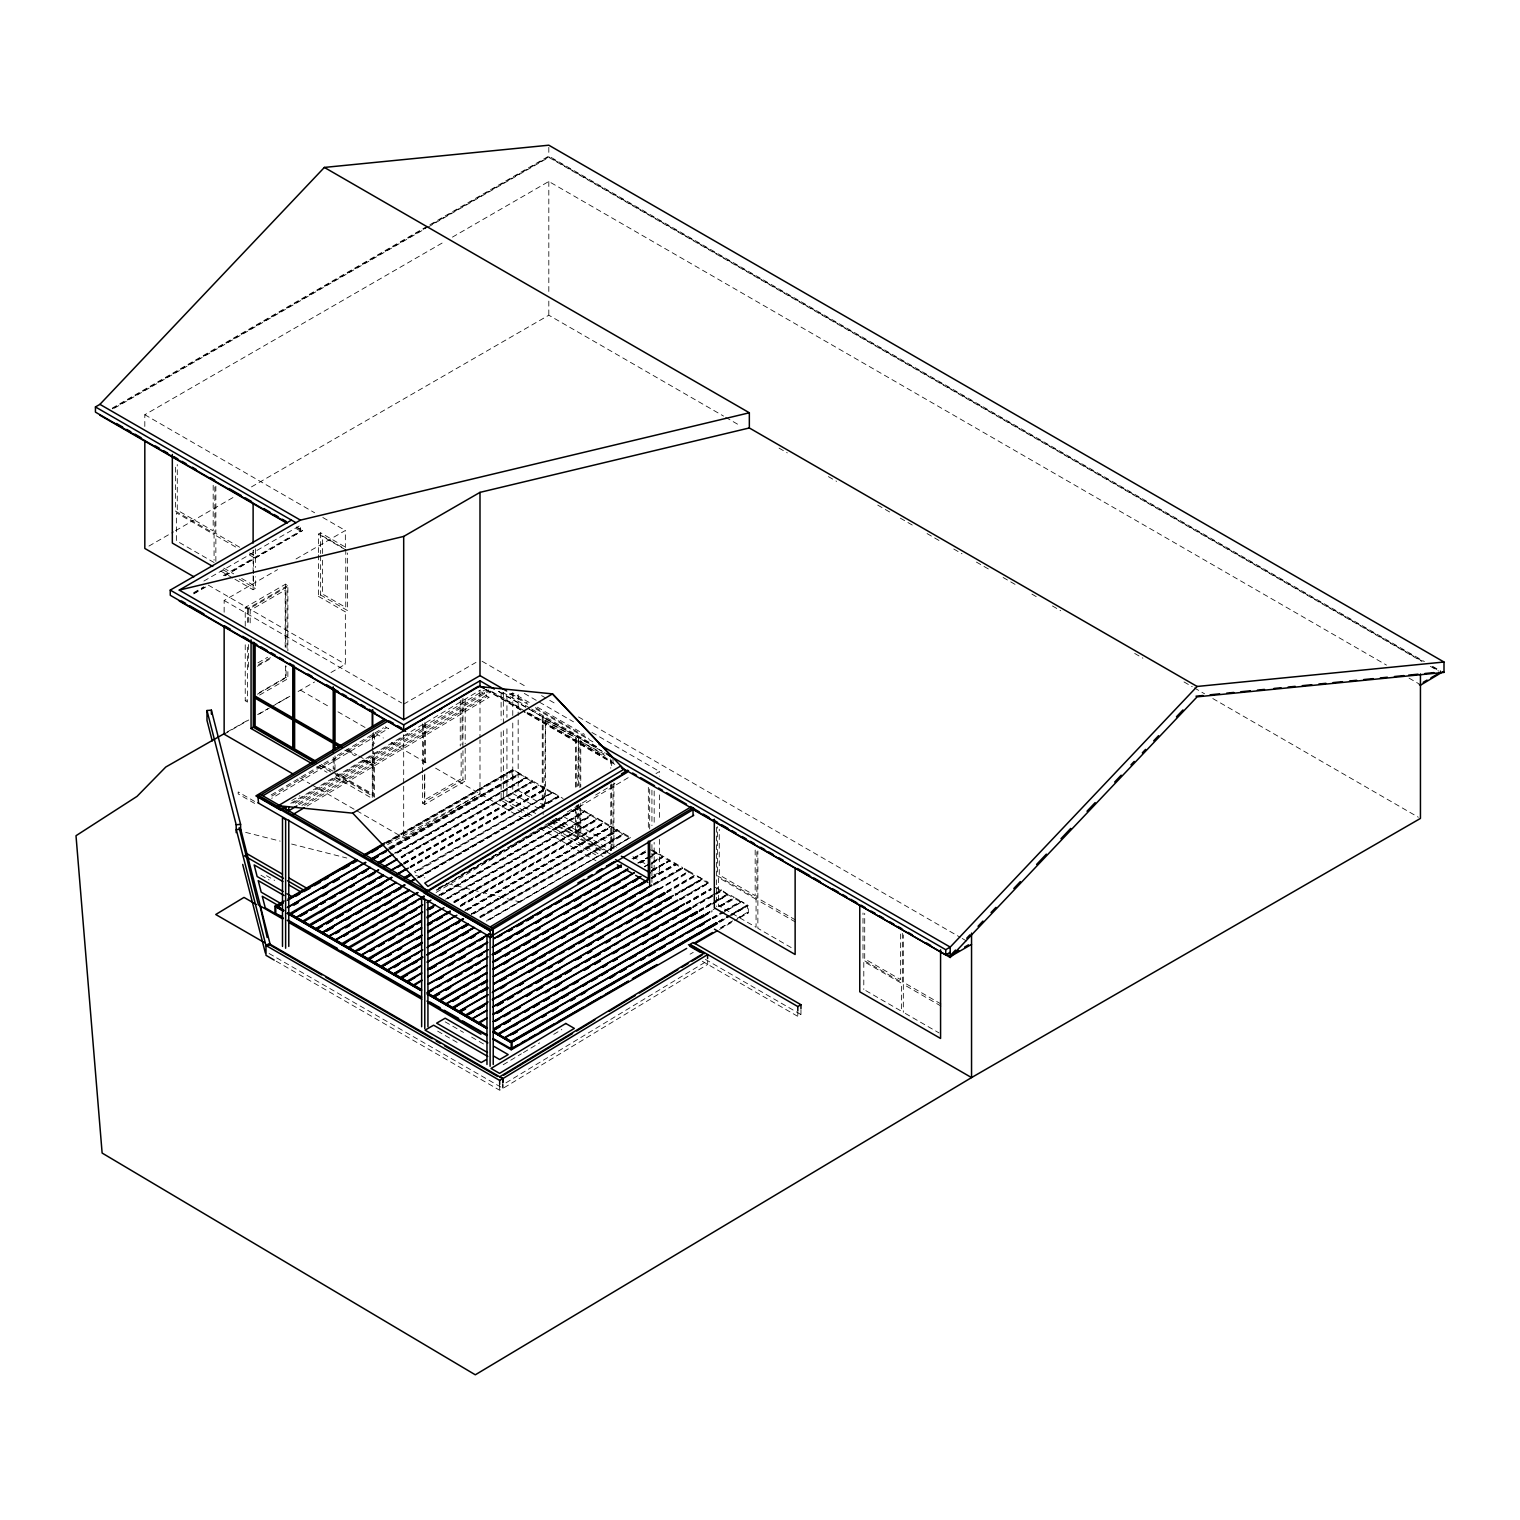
<?xml version="1.0" encoding="UTF-8"?>
<svg xmlns="http://www.w3.org/2000/svg" width="1520" height="1520" viewBox="0 0 1520 1520"><rect width="100%" height="100%" fill="white"/><g stroke="black" fill="none" stroke-linecap="round" stroke-linejoin="round"><path stroke-width="0.75" stroke-dasharray="5 3.75" d="M505.951 1082.848L704.577 962.559M269.116 953.515L503.025 1088.339L707.731 964.364L707.598 958.531M503.215 1064.741L521.398 1053.797M523.431 1052.581L539.6 1042.872M553.736 1034.36L561.83 1029.496M298.889 804.707L489.174 691.011L488.604 697.585L486.134 695.381L486.039 689.206L293.721 804.099M271.168 794.941L329.365 760.171M337.383 755.383L383.534 727.795M271.852 796.119L386.232 727.776L388.683 728.422L271.643 798.361M291.745 800.565L299.896 795.701M290.814 803.32L480.415 690.042M292.885 803.111L409.507 733.533M298.205 803.548L488.49 689.852M301.929 805.448L486.134 695.381M304.627 805.41L486.818 696.559M307.078 806.037L489.269 697.186M439.736 888.174L559.17 816.81M567.264 811.965L587.499 799.881M595.612 795.036L615.847 782.933M436.126 892.43L628.425 777.537L625.974 776.891M112.233 408.139L427.88 225.891M429.932 224.713L548.815 156.085L1424.373 661.58M112.423 408.804L429.989 225.454M432.041 224.276L548.815 156.845L1422.131 661.067M114.456 408.139L425.885 228.342M427.937 227.164L548.815 157.377L1422.131 661.58M144.818 426.455L144.818 414.732L444.22 241.851M452.428 237.12L548.815 181.469L1386.468 665.076M148.922 546.079L173.527 531.886M175.579 530.689L232.997 497.534M251.465 486.894L548.815 315.21L723.558 416.081M203.889 581.058L300.447 525.312L300.447 531.012L222.376 576.08M193.629 592.686L203.889 586.758M193.819 593.351L204.079 587.423M224.637 575.567L302.689 530.499L224.637 576.08M193.819 593.864L206.15 586.758M318.402 552.558L318.402 534.128L320.644 532.817L345.648 547.257M224.143 612.199L224.143 600.476L277.552 569.639M296.039 558.961L345.344 530.499L345.344 547.542M234.954 579.234L253.118 589.741L255.36 588.449L255.36 576.783M245.233 626.126L245.233 607.468L285.627 584.136L287.869 585.428L287.869 650.75M245.233 607.468L247.475 608.76L287.869 585.428M318.402 554.857L318.402 596.315L320.644 595.023L347.586 610.584L347.586 552.976M318.402 596.315L345.344 611.876L347.586 610.584M257.944 662.834L267.672 657.229M258.533 664.582L270.731 657.533M257.45 666.235L271.776 657.97M245.233 644.784L245.233 700.758L249.28 698.44M259.369 692.607L285.627 677.445L287.869 678.737L287.869 669.408M257.45 694.222L286.083 677.692L286.083 666.045M259.597 695.058L287.869 678.737M224.143 734.198L248.786 719.967M259.065 714.039L269.325 708.111M271.377 706.914L289.864 696.255M298.091 691.505L314.526 682.024M330.961 672.524L345.344 664.221L345.344 611.876M403.693 704.14L475.988 662.397M529.169 702.449L512.772 692.987L506.939 696.369L506.939 717.402M596.22 746.871L542.26 716.756L542.26 810.293M544.502 806.721L545.414 720.119L576.289 737.96L576.289 789.127M422.541 775.143L422.541 803.13L462.954 779.817L465.196 781.109L465.196 746.13M422.541 803.13L424.783 804.441L465.196 781.109M384.674 842.935L512.81 769.728L385.453 843.277L512.905 769.88L512.905 776.929L389.557 848.16M385.985 843.429L513.437 769.842L519.555 773.357L390.127 848.084M388.037 843.011L513.437 770.811L519.631 773.509M356.763 810.768L403.693 837.862L479.997 793.801L479.997 739.841M544.502 720.651L576.289 737.96M388.797 847.609L512.81 776.986M388.474 849.509L519.954 773.585L526.053 777.119M390.127 849.072L519.859 773.642M390.526 849.3L519.954 774.573L526.148 777.271L394.573 853.024M579.88 787.588L579.88 741.057L603.934 753.92M394.896 853.309L526.471 777.347L532.57 780.881L401.09 856.786L532.969 781.109L539.087 784.624L405.536 862.714M396.644 852.834L526.148 778.05M396.948 852.91L526.376 777.404M397.043 853.062L526.471 778.335L532.57 781.869M401.09 857.774L532.665 781.033M401.394 857.85L532.969 782.097L539.087 785.612M403.484 862.923L539.163 784.795M403.807 863.208L539.486 784.871L545.585 788.386L410.001 866.666M403.807 863.968L539.391 784.909M403.902 864.139L539.486 785.859L545.585 789.374M410.096 866.837L545.927 788.614M410.305 866.951L545.984 788.633L552.102 792.148M410.001 867.654L545.68 788.538M410.305 867.73L545.984 789.602L552.102 793.136M414.447 871.625L552.178 792.3L558.695 796.062L418.988 876.717L558.6 795.91L552.501 792.376L414.77 871.91M552.178 793.079L414.865 872.841M417.164 878.028L558.999 796.138L563.084 798.494M418.912 877.553L558.695 796.841M419.216 877.629L558.999 797.126M461.035 874.779L475.418 866.476M483.626 861.745L502.113 851.067M510.34 846.317L578.132 807.177M438.52 887.984L447.051 883.329M455.183 878.636L578.531 807.405L584.649 810.939M436.373 889.998L578.436 808.241M436.791 890.245L578.531 808.393L584.649 811.927M438.786 895.147L584.725 811.091L440.838 894.957M439.09 895.432L585.048 811.167L591.147 814.701L447.336 897.731M441.142 895.033L584.953 811.224M441.237 895.185L585.048 812.155L591.242 814.853M655.975 773.585L659.566 771.514L659.566 776.188M445.607 899.194L591.546 814.929L597.664 818.463M447.336 898.7L591.242 815.632M447.659 898.776L591.546 815.917L597.664 819.432M453.853 901.474L597.74 818.615L453.853 902.462M454.176 901.759L598.063 818.691L604.162 822.206L460.37 905.236M454.176 902.538L597.968 818.748M454.252 902.69L598.063 819.679L604.257 822.377M552.235 820.477L576.289 833.34L576.289 805.41M460.446 905.388L604.485 823.27M460.674 905.521L604.58 822.453L610.679 825.968M460.37 906.224L604.257 823.137M460.674 906.3L604.58 823.422L610.679 826.956M464.816 910.176L610.774 826.12M465.139 910.461L611.078 826.196L617.177 829.73L473.385 913.729M466.868 909.986L610.774 826.899M466.925 909.986L610.983 827.032M467.267 910.214L611.078 827.184L617.177 830.718M471.333 913.938L617.177 829.73M471.409 914.09L617.519 829.958L623.694 833.492M471.637 914.223L617.5 830.794M473.689 913.824L617.595 830.946L623.694 834.48M479.883 916.503L623.789 833.644L479.883 917.491M480.206 916.788L624.093 833.72L630.211 837.235L486.4 921.253M480.301 917.738L624.093 834.708L630.211 838.223M486.704 920.55L630.61 837.482L486.704 921.329M645.62 850.896L631.237 859.199L646.019 851.124M633.289 858.99L645.715 851.827M633.612 859.066L646.019 852.112M637.754 862.942L650.161 855.988M652.137 854.639L656.336 852.435L652.137 855.627M638.096 863.17L650.484 856.064M652.441 854.924L656.64 852.511L662.739 856.026L652.479 861.973M639.806 862.752L650.161 856.767M640.11 862.828L650.389 856.9M652.441 855.703L656.545 852.568M640.205 862.98L646.38 859.427M648.432 858.23L656.64 853.499L662.834 856.197M644.252 866.704L650.427 863.151M644.347 866.856L663.157 856.273L669.256 859.788M652.479 862.942L662.834 856.976M650.731 864.215L663.157 857.261L669.256 860.776L650.769 871.454L669.579 860.852L650.769 870.466M651.073 870.751L669.655 860.016L675.773 863.55L651.111 877.781M651.168 871.682L669.655 861.004L675.773 864.538M659.566 839.344L659.566 872.081L654.17 875.178L654.17 842.441M651.206 877.933L676.115 863.778L682.271 867.312L682.594 868.376L653.505 884.906M651.434 878.066L676.077 864.614M651.111 878.769L675.849 863.702M651.434 878.845L676.172 864.766L682.271 868.3M653.505 883.918L682.366 867.464M653.828 884.203L682.67 867.54L688.788 871.074L660.022 888.649M653.923 885.134L682.67 868.528L688.788 872.043M658.274 889.143L689.187 871.302L695.286 874.817L666.539 891.423M658.274 889.922L689.187 872.29L695.286 875.805M666.615 891.575L695.704 875.064L701.803 878.579M666.539 892.411L695.609 875.102M666.938 892.639L695.704 876.033L701.898 878.731L675.089 894.007M675.412 894.292L702.202 878.807L708.301 882.341L679.554 898.947M675.089 894.976L701.898 879.51M679.63 899.099L708.719 882.569L679.953 900.163M679.554 899.935L708.624 883.405M686.052 902.709L710.809 888.63M686.375 902.994L711.113 888.706M686.052 903.678L710.809 889.409M686.375 903.773L711.018 889.523M686.47 903.925L711.113 889.694M715.16 893.418L692.569 906.452L721.734 890.093L728.156 894.672L699.143 911.202M717.212 892.221L721.335 889.846L717.25 887.509M692.569 907.44L715.255 894.349M717.212 893.209L721.639 890.131M692.873 907.516L721.734 891.081L727.833 894.596L699.067 911.202M699.067 910.214L727.928 893.76M699.39 910.499L713.868 902.139M715.825 901.018L728.232 893.855L734.35 897.37L717.915 906.851M699.485 911.43L709.745 905.502M711.797 904.324L728.232 894.824L734.35 898.358M705.584 913.976L715.863 908.048M705.679 914.128L712.082 910.651M720.062 905.825L734.692 897.598M703.931 915.401L712.158 910.651M720.271 905.958L734.749 897.598L740.848 901.132M705.584 914.964L711.835 911.354M719.967 906.661L734.445 897.522M703.931 916.389L712.158 911.639M720.271 906.737L734.749 898.586L740.848 902.12M712.101 917.738L722.361 911.81M724.413 910.613L740.943 901.284L747.365 905.863L720.651 921.291M712.405 918.023L722.76 912.038M724.831 910.841L741.266 901.36L747.365 904.894L730.93 914.375M712.101 918.726L724.736 911.677M726.465 910.423L741.171 902.196L712.5 918.954M718.599 921.5L728.878 915.553M718.694 921.652L728.973 915.724M731.025 914.527L747.46 905.046L747.46 912.342L737.181 918.289M718.694 921.899L729.049 915.914M731.025 914.793L748.22 905.635L731.88 915.287M719.549 922.393L729.733 916.313M720.746 927.77L735.129 919.467M720.841 927.922L731.101 921.994M739.328 917.244L748.22 912.893M719.454 929.499L738.036 918.764M739.993 917.643L748.315 912.836L748.315 905.787M690.08 954.18L693.234 952.375M276.241 961.248L499.662 1090.239L502.816 1088.434L502.816 1082.525M702.278 961.229L797.81 1016.386L800.964 1014.562L800.964 1008.653M226.993 732.089L249.432 719.264M257.602 714.609L267.805 708.776M275.956 704.121L290.244 695.97M387.543 844.645L480.035 793.82M245.651 832.371L280.136 841.111M291.612 844.037L346.769 858.021M415.701 875.501L424.897 877.838M447.887 883.671L521.417 902.329M1432.6 666.33L1440.827 671.08M1432.41 666.995L1440.637 671.745M1430.358 666.33L1438.585 671.08M1409.04 678.129L1419.319 684.057M725.61 417.278L739.993 425.581M779.057 448.134L787.284 452.884M828.4 476.615L836.608 481.365M877.724 505.096L890.055 512.221M900.334 518.149L912.684 525.274M927.067 533.577L939.398 540.702M953.781 549.024L962.008 553.755M976.41 562.077L988.741 569.183M1003.124 577.505L1017.526 585.808M1031.909 594.111L1038.065 597.683M1052.467 605.986L1060.694 610.736M1134.699 653.448L1142.907 658.198M1184.023 681.948L1192.25 686.698M1194.302 687.876L1204.581 693.804M1212.808 698.554L1418.369 817.247M144.818 414.732L314.64 512.772M322.829 517.503L345.344 530.499M341.886 547.162L322.449 535.933L322.449 556.833M318.402 534.128L345.344 549.67M296.552 526.946L302.689 530.499M296.552 527.459L302.689 531.012M296.362 528.656L300.447 531.012M482.049 661.257L527.193 687.325M541.557 695.609L547.713 699.162M549.765 700.359L555.921 703.912M578.493 716.946L960.165 937.289M962.217 938.467L968.373 942.039M524.305 693.424L573.496 721.829M591.926 732.469L659.566 771.514M537.358 707.18L584.497 734.407M510.796 693.405L527.231 702.886M535.439 707.636L588.829 738.454M509.447 693.671L527.763 704.235M535.914 708.947L592.895 741.836M529.606 707.883L501.106 691.429L501.106 719.834M531.639 709.061L596.771 746.662M498.465 691.467L605.15 753.065M579.88 741.057L604.979 755.554M492.29 691.79L520.98 708.358M529.169 713.089L604.96 756.846M490.238 691.125L525.065 711.227M527.117 712.424L611.097 760.912M239.685 547.238L215.859 533.501L215.859 486.229M249.603 552.976L253.574 555.275L253.574 550.544M486.153 689.548L525.141 712.044M527.193 713.241L613.358 762.983M486.153 690.061L525.065 712.538M527.117 713.716L615.201 764.56M235.714 547.029L215.859 535.572L215.859 563.559M249.603 555.047L253.574 557.346L253.574 573.667M481.346 691.999L484.5 693.823L484.5 689.681M214.073 562.514L176.358 540.759L176.358 512.772L214.073 534.527L214.073 560.196M223.801 568.138L233.719 573.876M241.661 578.455L253.574 585.333L253.574 576.004M223.041 569.772L229.102 573.287M239.21 579.101L255.36 588.449M220.799 571.083L232.921 578.075M795.568 920.018L757.872 898.244L757.872 850.972M941.013 1003.998L903.317 982.224L903.317 934.952M795.568 922.089L757.872 900.315L757.872 928.321L791.597 947.796M941.013 1006.069L903.317 984.295L903.317 1012.282M208.24 585.086L345.344 664.221M224.143 600.476L401.66 702.962M652.175 849.927L656.241 852.283M650.142 849.737L656.241 853.252M708.301 883.329L702.202 879.795L675.507 895.223L702.107 878.864M715.217 887.319L721.335 890.834M865.792 990.622L901.512 1011.256L901.512 983.25L863.797 961.495L863.797 989.482M905.293 1013.422L939.037 1032.916M544.806 805.828L518.168 790.438L518.168 717.953M563.236 816.468L616.531 847.229M632.928 856.691L649.306 866.153M651.358 867.35L659.566 872.081M539.41 808.925L512.772 793.554L512.772 721.05M555.807 818.387L611.135 850.345M553.128 819.964L576.289 833.34M607.81 851.523L580.773 835.924L580.773 803.358M610.774 854.278L579.88 836.437L579.88 803.871M551.019 821.332L606.043 853.1M535.629 813.485L506.939 796.917L506.939 726.769M550.126 821.845L605.302 853.708M531.848 815.442L503.348 798.988L503.348 728.004M548.131 824.847L603.079 856.577M529.606 816.734L501.106 800.28L501.106 729.296M545.889 826.139L598.804 856.691M300.447 690.137L330.068 707.256M337.972 711.816L365.617 727.776M375.497 733.476L383.401 738.036M391.305 742.596L427.5 763.496M435.575 768.151L525.255 819.926M539.638 828.248L595.954 860.738M346.921 749.113L356.839 754.832M358.834 755.991L372.723 764.009L372.723 747.46M347.947 750.728L355.832 755.288M363.736 759.848L373.616 765.567M344.926 750.044L354.863 755.763M362.786 760.342L372.723 766.08L372.723 794.067L337.003 773.452M705.413 959.405L800.964 1014.562M245.233 700.758L247.475 702.069L247.475 643.758M321.024 764.218L333.222 771.267M321.993 765.814L330.068 770.488M334.115 772.806L373.616 795.625L373.616 751.45M319.048 765.149L333.431 773.452M335.483 774.649L374.509 797.183L374.509 752.856M316.806 766.441L327.066 772.388M335.293 777.119L372.267 798.475L372.267 754.148M299.63 777.784L309.833 783.674M311.866 784.852L354.73 809.59M254.6 801.439L238.184 791.958L238.184 793.915L254.6 803.396M266.475 875.672L274.683 880.422M260.889 875.197L269.078 879.947M445.17 1021.839L463.467 1032.403M471.599 1037.096L483.797 1044.145M437.627 1031.149L459.686 1043.879M498.826 691.429L529.283 709.08M531.297 710.258L602.338 751.412M385.548 726.598L386.232 727.776M502.93 1084.444L503.025 1088.339M902.329 933.356L902.329 982.585L862.999 959.88L862.999 912.988M900.619 934.021L900.619 979.621L864.709 958.892L864.709 913.273M797.81 1010.477L797.81 1016.386M756.884 851.732L756.884 898.605L717.554 875.919L717.554 826.671M755.174 850.041L755.174 895.66L719.264 874.931L719.264 829.312M716.566 827.241L716.566 906.547M659.566 794.903L659.566 820.629M654.17 790.989L654.17 823.745M651.928 790.115L651.928 825.626M651.928 844.55L651.928 882.417M649.686 789.051L649.686 829.274M648.337 787.36L648.337 829.445M613.909 782.8L613.909 848.293M613.016 757.606L613.016 764.617M613.016 785.669L613.016 848.806M611.667 760.703L611.667 767.676M611.667 783.959L611.667 853.746M610.774 758.898L610.774 768.208M610.774 784.491L610.774 851.941M580.773 740.544L580.773 787.075M578.531 785.764L578.531 736.668L577.638 786.296M578.531 804.479L578.531 837.216M577.638 804.992L577.638 837.729M575.396 738.473L575.396 789.659M575.396 808.26L575.396 833.853M548.815 147.364L548.815 156.085M548.815 181.469L548.815 291.745M548.815 301.131L548.815 315.21M545.414 720.119L545.414 806.189M543.153 716.243L543.153 814.454M518.168 694.564L518.168 715.597M512.772 692.987L512.772 718.713M512.05 769.386L512.05 776.435M503.348 692.512L503.348 725.629M499.662 1084.33L499.662 1090.239M479.997 690.574L479.997 737.504M465.196 699.466L465.196 743.793M462.954 698.174L462.954 779.817M462.042 699.827L462.042 744.534M461.149 753.122L461.149 778.772L424.346 800.033L424.346 774.364M460.256 700.302L460.256 745.921M425.239 722.798L425.239 766.137M424.783 722.798L424.783 764.788M424.783 774.117L424.783 804.441M423.434 724.47L423.434 766.821M422.541 723.824L422.541 772.806M403.693 734.635L403.693 783.902M403.693 786.258L403.693 837.862M374.509 734.198L374.509 743.527M373.616 732.621L373.616 749.094M372.723 733.267L372.723 745.085M372.267 735.49L372.267 751.83M345.781 549.404L345.781 607.468L322.449 593.997L322.449 559.151M335.008 755.972L335.008 772.293M334.115 758.936L334.115 770.507M333.222 757.264L333.222 768.93M320.644 532.817L320.644 553.565M320.644 555.864L320.644 595.023M286.976 648.147L286.976 586.986L248.368 609.273L248.368 625.746M285.627 584.136L285.627 647.121M285.627 665.779L285.627 677.445M285.19 647.121L285.19 590.102L250.173 610.318L250.173 626.278M255.36 548.796L255.36 567.454M253.118 550.088L253.118 573.401M253.118 575.738L253.118 589.741M248.368 644.575L248.368 670.453M247.475 608.76L247.475 625.081M214.871 486.97L214.871 533.862L175.56 511.157L175.56 464.265M213.18 485.298L213.18 530.898L177.27 510.169L177.27 464.55M756.067 899.289L718.371 877.515L718.371 905.502L756.067 927.276L756.067 899.289"/><path stroke-width="1.5" d="M492.575 936.187L493.24 928.796L490.77 926.592L690.498 807.234M258.571 803.168L257.887 796.556L260.357 794.352L493.24 928.796L493.24 935.009L490.884 934.325M257.887 802.769L490.77 937.232L490.105 930.62L492.575 928.416M287.394 522.956L95.437 412.129L95.437 406.942L99.921 404.358L324.368 167.428L548.815 145.198L1444 662.017L1444 672.391L1197.114 696.844L950.209 957.467L693.044 809.514M1444 662.017L1197.114 686.47L950.209 947.093L945.725 949.696L609.254 755.44M950.703 955.13L955.51 950.057M966.739 938.201L969.931 934.819M978.044 926.269L982.927 921.101M991.059 912.532L995.942 907.383M1013.821 888.497L1020.338 881.619M1036.602 864.443L1046.349 854.145M1060.998 838.698L1070.745 828.4M1087.009 811.224L1095.141 802.636M1114.673 782.04L1121.171 775.181M1130.937 764.864L1134.186 761.444M1142.318 752.856L1145.567 749.417M1153.699 740.829L1158.582 735.68M1176.461 716.794L1182.978 709.935M704.368 952.831L499.662 1076.806L502.816 1078.611L502.892 1082.506L502.816 1078.573L269.116 943.673L265.981 945.478L265.981 955.32L274.189 960.07M503.728 1075.172L572.565 1033.486M576.612 1031.035L594.833 1019.996M609.007 1011.408L635.322 995.486M639.369 993.016L677.844 969.722M681.891 967.271L687.971 963.604M692.018 961.153L702.145 955.016M502.816 1078.611L707.522 954.655L707.598 958.531M693.082 815.632L692.968 807.899L492.556 927.637M384.541 719.131L255.873 795.91L280.839 810.312L286.862 806.721M285.627 808.944L288.781 810.749L296.932 805.885M292.923 814.511L304.399 807.652M352.735 813.162L552.482 693.88L626.962 772.426L427.234 891.708L352.735 813.162L278.293 805.714L478.04 686.432L552.482 693.88L612.484 757.302L606.404 753.768M621.566 773.832L627.646 770.203L628.33 771.362M628.558 770.716L424.004 892.867L489.972 930.962L694.526 808.792L690.536 806.493M492.67 935.37L693.747 815.233M385.453 720.423L261.687 794.371L263.492 795.416L387.904 721.069L388.588 722.228M424.783 889.276L427.253 889.941M405.65 731.329L170.259 595.289L170.259 590.102L291.46 520.125M506.692 691.03L479.997 675.621L403.693 719.682L179.246 590.102L300.447 520.125L749.341 412.775L749.341 427.956L1197.114 686.47M179.246 590.102L403.693 536.427L479.997 492.366L749.341 427.956M251.066 639.863L251.066 728.498L253.308 727.206L314.944 762.774M170.259 590.102L403.693 724.869L479.997 680.808L494.361 689.092M484.101 688.37L479.997 685.995L403.693 730.056L403.693 724.869M405.707 729.41L415.739 723.615M419.748 721.297L425.79 717.82M437.836 710.866L441.845 708.548M284.107 900.999L275.044 906.129L283.252 910.879M288.135 898.681L356.003 859.484M364.135 854.791L384.769 842.878M276.564 906.129L282.72 902.576M288.895 899.023L356.687 859.864L288.99 899.175M364.895 855.133L383.401 844.455M276.659 906.281L282.815 902.728M364.99 855.285L383.477 844.607M281.295 904.856L277.096 907.06L283.366 902.671M287.375 900.353L357.314 859.978M363.394 856.463L384.028 844.55M295.602 896.382L299.706 894.007M303.81 891.651L310.061 888.25M314.089 885.723L320.34 882.303M324.349 879.776L328.472 877.42M342.836 869.117L349.087 865.697M353.115 863.17L357.219 860.814M371.602 852.511L377.777 848.939M283.176 911.031L274.949 906.281L274.949 913.33L281.96 916.408M287.413 907.383L365.465 862.315M369.588 859.94L388.075 849.262M287.489 907.535L365.883 862.543M369.664 860.092L388.474 849.509M293.664 904.761L297.996 902.519M322.639 888.288L328.586 884.602M332.595 882.284L339.074 878.788M353.153 870.409L357.352 867.996M371.64 859.75L378.119 856.254M381.9 853.803L386.327 851.523M293.968 905.046L298.091 902.671M322.734 888.44L326.838 886.065M333.013 882.512L339.169 878.959M372.039 859.978L378.195 856.425M289.807 913.52L370.025 867.407M378.138 862.524L392.616 854.373M370.329 867.502L290.13 914.584M378.461 862.809L392.939 854.449M291.859 913.311L296.058 910.898M310.441 902.595L316.597 899.023M322.677 895.527L326.876 893.095M351.519 878.864L355.642 876.489M361.703 872.993L367.954 869.383M312.721 901.531L316.825 899.156M323 895.603L327.104 893.228M351.747 878.997L355.87 876.622M362.026 873.069L366.13 870.694M380.513 862.391L384.617 860.016M312.816 901.683L316.92 899.308M323.076 895.755L327.199 893.38M351.842 879.149L355.946 876.774M362.121 873.221L366.225 870.846M380.608 862.543L384.712 860.168M378.499 869.839L296.324 917.282L290.206 913.748M384.655 866.267L396.986 859.161M296.4 917.434L378.575 869.991M382.907 867.749L397.385 859.389M300.523 915.838L306.679 912.285M310.688 909.948L316.958 906.338M320.967 904.02L325.166 901.607M331.246 898.092L335.445 895.679M339.454 893.361L345.705 889.751M349.733 887.414L353.932 885.001M300.732 915.971L306.983 912.57M311.011 910.043L317.262 906.623M321.29 904.096L325.394 901.74M329.498 899.365L335.749 895.964M339.777 893.437L346.028 890.036M350.037 887.49L354.16 885.134M368.543 876.831L374.699 873.259M383.04 874.931L302.822 921.025L296.723 917.51M391.172 870.029L401.527 864.253M383.344 875.007L303.145 922.089M391.476 870.314L401.831 864.329M321.309 911.335L325.508 908.922M329.536 906.604L335.787 902.994M350.075 894.729L354.274 892.316M358.378 889.941L364.553 886.388M368.562 884.07L374.813 880.46M378.841 878.123L383.04 875.71M397.423 867.407L401.527 865.032M368.885 884.146L375.041 880.574M379.145 878.218L383.268 875.843M368.961 884.298L375.136 880.745M391.514 877.344L309.339 924.787L303.221 921.272M395.618 874.969L405.897 869.041M391.59 877.496L309.415 925.718M395.713 875.121L405.973 869.193M309.643 925.851L391.913 877.572M395.941 875.254L408.348 868.091M319.599 919.847L323.798 917.415M348.46 903.184L352.564 900.809M379.183 885.457L383.287 883.082M319.922 919.923L324.121 917.7M338.409 909.245L342.608 907.022M348.688 903.317L352.887 901.094M377.435 886.711L381.634 884.488M309.738 925.015L315.837 928.549L396.055 882.455M404.187 877.553L410.438 874.152M316.16 928.834L396.359 882.531M404.491 877.838L410.742 874.228M317.889 928.34L322.088 925.927M328.168 922.412L332.367 919.999M336.395 917.681L342.646 914.071M346.655 911.734L350.854 909.321M365.237 901.018L371.393 897.465M375.516 895.09L381.672 891.518M406.334 877.287L410.438 874.931M318.212 928.416L322.316 926.06M326.42 923.685L332.595 920.113M336.699 917.757L342.855 914.185M346.978 911.829L351.082 909.454M365.465 901.151L371.621 897.579M377.796 894.026L381.9 891.651M406.543 877.42L410.666 875.045M326.515 923.837L332.69 920.284M336.794 917.909L342.95 914.356M377.872 894.178L381.995 891.803M406.638 877.572L410.742 875.216M404.529 884.868L322.354 932.311L316.255 928.777M322.449 932.463L404.624 885.02M322.658 932.596L404.928 885.096M408.956 882.778L415.207 879.168M326.458 930.924L332.709 927.314M346.997 919.049L351.196 916.636M355.319 914.261L361.475 910.708M365.503 908.39L369.607 906.015M375.763 902.462L379.962 900.03M386.042 896.515L390.241 894.102M394.25 891.784L400.501 888.174M326.781 931L333.032 927.599M345.268 920.322L349.467 918.099M355.528 914.394L361.798 910.993M376.086 902.538L380.19 900.163M384.294 897.788L390.545 894.387M394.573 891.86L400.824 888.459M409.07 889.96L328.852 936.073L322.753 932.539M329.175 936.358L409.393 890.036M339.454 931.19L335.331 933.565L339.53 931.361M345.287 927.561L349.714 925.262M374.148 910.898L380.228 907.402M384.332 905.027L390.811 901.55M404.871 893.171L409.07 890.739M345.705 927.789L349.809 925.414M374.452 911.183L378.575 908.808M384.731 905.255L390.887 901.702M415.492 893.57L335.369 939.816L329.27 936.301M335.464 939.968L417.639 892.525M335.692 940.101L417.943 892.62M343.596 936.054L347.795 933.641M362.159 925.338L368.334 921.785M372.438 919.41L376.542 917.035M403.161 901.664L407.36 899.251M343.9 936.149L348.004 933.774M352.127 931.399L358.378 927.998M362.387 925.471L368.562 921.899M393.205 907.668L397.404 905.464M403.484 901.74L407.683 899.536M424.061 896.135L341.886 943.578L335.768 940.063M424.137 896.287L342.19 944.642L348.137 940.956M352.146 938.638L358.625 935.161M362.425 932.71L366.529 930.335M372.704 926.782L377.112 924.483L373.103 927.01M381.007 921.975L387.391 918.555L381.311 922.26M391.191 916.104L397.67 912.627M401.451 910.176L405.878 907.877M411.825 904.191L415.929 901.816M420.033 899.441L424.137 897.066M342.285 944.794L346.389 942.419M352.564 938.866L358.72 935.313M391.59 916.332L397.746 912.779M342.285 943.806L348.384 947.34L422.427 904.799M422.75 904.875L348.707 948.404M426.854 902.5L430.958 900.125M371.07 935.218L377.15 931.722M401.793 917.491L405.992 915.059M410.02 912.741L416.271 909.131M371.298 935.351L375.402 932.976M400.064 918.745L404.168 916.37M410.324 912.817L416.499 909.264M371.393 935.503L375.497 933.128M400.159 918.897L404.263 916.541M410.419 912.969L416.594 909.416M428.849 908.39L435.024 904.837M426.892 909.739L435.423 905.065M359.005 949.715L365.256 946.105M369.36 943.73L373.483 941.355M400.102 925.984L404.301 923.571M428.944 909.321L433.048 906.965M359.328 949.791L365.579 946.39M390.127 931.988L394.326 929.784M400.406 926.06L404.605 923.856M429.172 909.454L433.371 907.25M421.078 920.607L361.399 954.845L355.205 952.166M427.139 916.902L441.617 908.751M361.722 955.13L421.382 920.683M427.462 917.187L443.992 907.649M369.626 951.102L373.825 948.67M377.929 946.295L384.085 942.742M388.113 940.424L394.364 936.814M398.392 934.496L402.591 932.064M408.747 928.511L412.851 926.136M416.955 923.761L421.078 921.386M427.139 917.89L431.338 915.458M369.93 951.178L374.053 948.803M378.157 946.428L384.313 942.875M388.436 940.5L394.592 936.947M398.696 934.572L402.8 932.197M406.923 929.822L413.079 926.269M417.183 923.894L421.306 921.519M370.025 951.33L374.129 948.955M378.252 946.58L384.408 943.027M388.512 940.652L394.687 937.099M406.999 929.974L413.174 926.421M421.325 927.77L367.916 958.607L361.817 955.092M427.5 924.217L450.091 911.164M421.42 927.922L368.011 959.538L374.167 955.985M427.576 924.369L450.186 911.316M421.724 927.998L368.22 959.671L372.419 957.448M427.804 924.502L448.438 912.589M398.734 941.811L402.933 939.379M406.942 937.061L413.193 933.451M427.5 925.205L431.699 922.773M435.803 920.398L441.959 916.845M445.987 914.527L450.186 912.095M396.986 943.065L401.185 940.861M407.265 937.137L413.516 933.736M427.804 925.281L431.908 922.906M436.031 920.531L442.282 917.13M421.762 935.237L374.433 962.369L368.315 958.854M427.842 931.532L454.632 916.275M422.085 935.332L374.737 962.654L380.931 966.131L422.028 942.4M428.146 931.817L456.912 915.211M384.788 957.372L390.944 953.819M397.024 950.304L401.223 947.891M427.842 932.52L431.946 930.145M401.451 948.005L397.328 950.38L401.527 948.176M419.938 937.346L415.834 939.702L420.033 937.498M428.184 938.847L463.106 918.688M422.104 942.552L381.026 967.062M428.279 938.999L463.201 918.84M422.427 942.647L381.254 967.195M428.488 939.132L463.505 918.916M385.035 964.744L389.234 962.312M395.314 958.816L399.513 956.384M405.669 952.831L409.792 950.456M413.801 948.138L420.052 944.528M442.662 931.475L448.818 927.922M454.898 924.407L459.097 921.994M395.618 958.892L399.741 956.517M403.845 954.142L410.096 950.741M414.124 948.214L420.28 944.661M444.923 930.43L449.122 928.207M455.202 924.483L459.401 922.279M422.465 949.886L387.448 969.893L381.33 966.359M428.526 946.162L467.647 923.78M422.769 949.962L387.752 970.178L394.041 974.567M426.873 947.587L467.97 923.856M393.699 967.252L399.855 963.699M403.883 961.381L410.362 957.904M414.143 955.453L418.266 953.078M432.725 944.718L439.109 941.298M442.909 938.847L447.108 936.415M453.188 932.919L457.596 930.62M461.719 928.245L467.875 924.692M394.003 967.537L398.126 965.181M404.282 961.609L410.438 958.056M433.048 945.003L439.204 941.45M461.795 928.397L467.97 924.844M428.868 953.477L474.069 927.39L426.911 954.826M394.269 974.7L421.059 958.455M427.139 954.959L474.468 927.618M451.554 941.374L457.729 937.802M461.738 935.484L467.989 931.874M412.756 964.022L416.955 961.818M451.782 941.488L455.981 939.284M462.061 935.56L468.312 932.159M421.002 965.542L400.463 977.398L394.364 973.883M427.158 961.989L480.586 931.152M421.401 965.77L400.767 978.462M427.253 962.141L480.985 931.38M400.558 978.329L406.942 974.909M410.723 972.458L417.202 968.981M439.584 955.795L445.968 952.375M470.63 938.144L474.734 935.769M400.862 978.614L407.018 975.061M441.959 954.902L446.063 952.527M470.706 938.296L474.829 935.921M421.439 973.009L406.961 981.16L400.862 977.626M427.519 969.304L489.231 933.869M598.12 871.017L602.224 868.642M606.328 866.267L614.555 861.517M407.284 982.224L421.762 973.085M427.823 969.589L489.554 933.945M577.79 883.006L584.041 879.396M588.069 877.078L592.268 874.646M596.277 872.328L602.528 868.718M606.556 866.4L614.859 861.593M411.084 979.773L415.188 977.398M429.571 969.095L435.822 965.485M439.831 963.167L444.03 960.735M450.11 957.239L454.309 954.807M460.389 951.311L464.588 948.879M468.597 946.561L474.848 942.951M478.876 940.633L483.075 938.201M450.433 957.315L454.537 954.94M458.641 952.565L464.797 949.012L458.736 952.717M468.92 946.637L475.076 943.084M479.18 940.709L483.303 938.334M486.97 1064.475L486.97 935.807L490.105 937.612L493.24 935.807L493.24 1064.475M421.686 980.172L413.478 984.922L407.379 981.388M427.861 976.619L487.426 942.21M493.601 938.657L620.977 865.127M422.104 980.4L413.573 985.853M427.956 976.771L487.844 942.457M493.696 938.809L621.376 865.355M448.495 965.694L454.651 962.122M458.679 959.804L464.93 956.194M479.218 947.948L483.417 945.516M497.705 937.27L501.809 934.895M507.984 931.342L512.183 928.91M518.244 925.414L522.443 922.982M526.471 920.664L532.722 917.054M536.731 914.736L540.93 912.304M547.105 908.751L551.209 906.376M555.313 904.001L561.488 900.448M565.497 898.13L571.748 894.52M596.41 880.289L600.514 877.914M616.854 868.471L621.053 866.058M448.723 965.808L452.922 963.604M458.983 959.88L465.234 956.479M477.47 949.202L481.669 946.998M508.288 931.418L512.487 929.195M516.515 926.668L522.766 923.267M526.775 920.74L533.026 917.339M537.054 914.812L541.158 912.437M555.541 904.134L561.697 900.581M567.872 897.028L572.071 894.805M596.638 880.422L600.837 878.199M617.177 868.566L621.376 866.343M428.203 983.934L487.863 949.696M493.943 945.972L627.57 869.041M428.526 984.219L488.186 949.772M492.29 947.397L627.874 869.117M436.43 980.172L442.681 976.562M477.508 956.441L481.707 954.028M506.369 939.797L512.43 936.282M516.534 933.907L522.785 930.297M537.092 922.051L541.291 919.638M545.395 917.263L551.551 913.691M565.839 905.445L570.038 903.032M576.118 899.517L580.317 897.085M584.345 894.767L590.596 891.157M594.605 888.839L598.804 886.426M604.884 882.911L609.083 880.479M623.371 872.233L627.57 869.82M438.786 979.07L442.89 976.695M467.552 962.464L471.656 960.089M477.831 956.536L481.935 954.161M510.701 937.555L506.578 939.93L510.777 937.707M516.857 933.983L523.013 930.43M539.448 920.949L535.344 923.324L539.543 921.101M545.623 917.377L551.779 913.824M574.37 900.79L580.545 897.218M594.928 888.915L599.032 886.54M613.415 878.237L619.571 874.684M438.881 979.222L442.985 976.847M467.647 962.616L471.751 960.241M477.907 956.688L482.03 954.313M516.952 934.154L523.108 930.582M545.699 917.548L551.874 913.976M574.465 900.942L580.64 897.37M428.545 991.249L488.129 956.859M492.233 954.484L633.992 872.632M486.476 958.265L426.892 992.674L433.01 996.189L486.514 965.504M492.328 954.636L634.391 872.879M428.545 992.237L432.744 989.805M436.772 987.487L440.971 985.055M447.032 981.559L451.231 979.127M455.354 976.752L461.51 973.199M465.519 970.881L471.789 967.271M475.798 964.953L479.997 962.521M494.38 954.218L500.536 950.665M504.659 948.29L508.763 945.915M535.382 930.563L539.581 928.131M564.224 913.9L568.328 911.525M574.408 908.029L580.659 904.419M594.947 896.154L599.07 893.779M603.269 891.366L609.425 887.813M613.434 885.476L619.704 881.866M623.713 879.548L627.912 877.135M428.868 992.313L432.972 989.938M447.355 981.635L451.459 979.26M455.563 976.885L461.833 973.484M465.842 970.957L471.998 967.404M476.121 965.029L480.225 962.654M494.608 954.351L500.859 950.95M525.426 936.567L529.625 934.344M535.686 930.639L539.885 928.416M564.452 914.033L568.651 911.81M574.731 908.105L580.887 904.533M603.478 891.499L609.729 888.098M613.757 885.571L620.008 882.151M492.575 961.799L640.585 876.546M433.314 996.474L486.818 965.58M492.898 962.084L640.908 876.622M445.322 990.052L451.592 986.442M476.14 972.268L480.339 969.836L474.411 973.522M494.627 961.59L498.75 959.215M504.906 955.662L509.105 953.23M513.209 950.874L519.384 947.302M523.393 944.984L529.644 941.374M533.672 939.056L537.871 936.624M544.027 933.071L548.131 930.696M552.254 928.34L558.41 924.768M562.438 922.45L566.637 920.037M593.237 904.666L597.436 902.234L593.56 904.742M632.282 882.132L638.533 878.522M435.366 996.075L439.489 993.7M445.645 990.128L449.749 987.772M505.229 955.738L509.333 953.363M513.437 950.988L519.593 947.435M523.716 945.06L529.872 941.507M533.976 939.132L538.099 936.757M542.203 934.382L548.359 930.829M552.463 928.454L558.638 924.901M583.281 910.67L587.404 908.295M622.326 888.136L626.43 885.761L622.402 888.288M435.461 996.227L439.565 993.852M445.74 990.299L449.844 987.924M474.487 973.693L478.61 971.318M505.305 955.89L509.428 953.515M513.532 951.159L519.688 947.587M523.792 945.212L529.967 941.659M542.298 934.553L548.454 930.981M583.376 910.822L587.48 908.447M593.655 904.894L597.759 902.519M486.761 972.667L439.508 999.951L433.409 996.417M492.936 969.114L649.059 878.959M486.856 972.819L439.603 1000.882M493.012 969.266L649.154 879.13M487.16 972.895L439.831 1001.015M493.24 969.399L647.406 880.384M464.246 986.651L468.369 984.276M474.43 980.761L478.629 978.348M503.291 964.117L509.447 960.564M534.014 946.371L538.213 943.958M542.222 941.621L548.492 938.011M562.78 929.765L566.979 927.352M571.083 924.977L577.239 921.405M581.267 919.087L587.518 915.477M591.527 913.159L595.726 910.746M601.806 907.231L606.005 904.818M610.109 902.443L616.284 898.871M620.293 896.553L626.544 892.943M464.474 986.784L468.673 984.561M474.753 980.856L478.952 978.633M503.519 964.25L507.718 962.027M532.266 947.644L536.465 945.421M542.545 941.716L548.796 938.296M563.084 929.841L567.207 927.466M571.311 925.11L577.562 921.69M581.571 919.163L587.841 915.762M591.85 913.235L595.954 910.86M610.337 902.557L616.512 899.004M622.668 895.451L626.867 893.228M639.103 885.97L645.259 882.398M487.198 980.134L446.025 1003.713L439.926 1000.179M493.278 976.429L651.548 885.248M446.329 1003.998L487.521 980.21M493.582 976.714L651.871 885.324M452.276 1001.072L458.66 997.652M462.46 995.201L466.887 992.902M472.72 989.273L477.147 986.974M481.27 984.599L487.426 981.046M501.581 972.61L505.685 970.235M520.068 961.932L526.452 958.512L522.443 961.039M532.304 954.883L536.731 952.584M561.165 938.22L565.497 935.978M571.33 932.349L577.809 928.853M590.14 921.747L596.087 918.061M600.096 915.743L606.575 912.247M620.635 903.868L624.834 901.455M629.166 899.213L635.341 895.641M639.141 893.209L645.601 889.713M452.58 1001.357L458.755 997.804M481.346 984.77L487.521 981.198M532.703 955.111L536.826 952.736M561.469 938.505L565.573 936.13M571.748 932.577L575.852 930.202M590.235 921.899L594.339 919.524M600.495 915.971L606.67 912.418M629.261 899.365L635.436 895.812M639.54 893.437L645.696 889.884M487.464 987.297L452.523 1007.456L446.424 1003.941M493.62 983.744L657.97 888.858M487.54 987.449L452.618 1008.406M493.715 983.896L658.065 889.01M452.846 1008.52L487.863 987.525M493.924 984.029L658.369 889.086M471.105 997.728L477.28 994.156M481.289 991.838L487.54 988.228M501.828 979.982L506.027 977.55M510.15 975.194L516.306 971.622M520.334 969.304L524.533 966.891M530.594 963.376L534.793 960.963M540.968 957.391L545.072 955.016M549.081 952.698L555.332 949.088M559.36 946.77L563.559 944.357M590.178 928.986L594.377 926.554M619.02 912.323L623.124 909.948M629.204 906.452L635.455 902.842M649.743 894.577L653.866 892.221M471.333 997.861L477.489 994.289M481.612 991.914L487.863 988.513M500.099 981.255L506.35 977.835M510.359 975.308L516.629 971.907M530.917 963.452L535.021 961.077M539.125 958.702L545.376 955.301M549.404 952.774L555.56 949.221M580.222 934.99L584.421 932.767M590.482 929.062L594.681 926.839M619.248 912.456L623.447 910.233M629.527 906.528L633.726 904.305M648.014 895.85L652.213 893.627M452.941 1007.703L459.04 1011.218L487.806 994.612M493.962 991.059L664.468 892.62M459.135 1011.37L488.11 994.897M492.233 992.522L664.886 892.848M461.187 1010.971L465.519 1008.729M500.118 988.494L506.388 984.884M528.979 971.831L535.135 968.278M539.163 965.941L545.642 962.464M549.423 960.013L553.546 957.638M559.702 954.085L564.129 951.786M568.005 949.297L574.408 945.858L568.328 949.582M578.189 943.407L584.668 939.93L578.588 943.654M588.468 937.479L592.895 935.199M607.05 926.763L613.434 923.324M617.234 920.873L621.433 918.46M636.025 910.29L642.2 906.718M646.076 904.229L652.46 900.79M658.312 897.161L664.791 893.684M461.491 1011.256L465.614 1008.881M500.536 988.722L504.64 986.347M529.283 972.116L533.406 969.741M539.562 966.188L545.718 962.616M648.451 903.317L652.555 900.942M658.711 897.389L664.886 893.836M488.148 1001.927L465.557 1014.98L459.439 1011.446M492.252 999.552L671.08 896.534M465.861 1016.044L486.495 1003.352M492.575 999.837L673.36 895.47M469.661 1013.593L473.86 1011.161M477.964 1008.805L484.12 1005.233M498.503 996.93L502.626 994.555M516.99 986.252L523.165 982.699M557.992 962.597L564.167 959.025M588.81 944.794L593.009 942.381M597.037 940.063L603.288 936.453M617.576 928.188L621.775 925.775M625.879 923.4L632.035 919.847M636.063 917.529L642.314 913.919M646.342 911.582L650.541 909.169M656.602 905.654L660.801 903.241M664.905 900.866L671.08 897.313M469.965 1013.669L474.088 1011.294M478.192 1008.919L484.348 1005.366M519.27 985.207L523.393 982.832M548.036 968.601L552.14 966.226M558.315 962.673L562.419 960.298M587.062 946.067L591.185 943.692M597.341 940.139L603.497 936.567M626.107 923.533L632.263 919.961M636.367 917.605L642.542 914.033M646.646 911.677L650.75 909.302M654.873 906.927L661.029 903.374M478.287 1009.09L484.443 1005.518M519.365 985.359L523.469 982.984M548.131 968.753L552.235 966.378M558.391 962.825L562.514 960.45M587.157 946.219L591.261 943.844M597.436 940.291L603.592 936.738M626.202 923.685L632.358 920.132M636.462 917.757L642.637 914.204M654.949 907.079L661.124 903.526M486.438 1010.439L472.055 1018.742L465.956 1015.208M492.594 1006.886L677.502 900.125M472.15 1018.894L486.837 1010.667M492.689 1007.038L677.901 900.372M497.021 1005.575L503.196 1002.003M506.977 999.552L513.456 996.075M517.256 993.624L521.455 991.211M527.535 987.696L531.943 985.397M536.066 983.041L542.222 979.469M546.022 977.018L552.501 973.541M556.282 971.09L560.481 968.677M574.864 960.374L581.248 956.935M587.1 953.306L591.527 951.007M605.91 942.704L610.014 940.329M615.961 936.643L620.293 934.401M644.936 920.17L650.788 916.541M654.892 914.166L661.371 910.689M497.116 1005.727L503.272 1002.174M507.395 999.799L513.551 996.227M536.142 983.193L542.317 979.621M577.239 959.462L581.343 957.087M587.499 953.534L591.622 951.159M606.005 942.856L610.109 940.481M616.265 936.928L620.369 934.553M645.031 920.322L649.135 917.947M655.31 914.394L661.466 910.841M486.875 1017.906L478.572 1022.504L472.454 1018.97M492.955 1014.201L684.095 904.039M487.179 1017.982L478.876 1023.549M493.259 1014.486L684.399 904.115M497.059 1012.814L503.31 1009.204M525.901 996.151L532.076 992.598M536.085 990.261L542.336 986.651M546.364 984.333L550.468 981.977M556.624 978.405L560.823 975.992M564.946 973.617L571.102 970.064M575.13 967.727L579.329 965.314M585.39 961.799L589.589 959.386M595.669 955.871L599.868 953.458M603.877 951.121L610.128 947.511M614.156 945.193L618.355 942.78M632.738 934.477L638.894 930.924M642.998 928.549L649.173 924.977M673.816 910.746L677.939 908.371M497.363 1012.89L501.486 1010.515M526.129 996.284L530.233 993.909M536.408 990.356L542.564 986.784M554.895 979.678L561.051 976.106M565.155 973.75L571.33 970.178M585.713 961.875L589.817 959.519M593.921 957.144L600.096 953.572M604.2 951.216L610.356 947.644M632.966 934.61L639.122 931.038M645.278 927.485L649.401 925.11M674.044 910.879L678.148 908.504M497.458 1013.042L501.562 1010.667M526.224 996.436L530.328 994.061M536.484 990.508L542.659 986.936M554.99 979.83L561.146 976.277M565.25 973.902L571.425 970.349M594.016 957.296L600.172 953.743M645.373 927.637L649.477 925.262M674.139 911.031L678.243 908.656M493.297 1021.516L690.517 907.649M493.392 1021.668L690.916 907.877M495.444 1021.25L499.548 1018.875M513.931 1010.591L520.087 1007.019M554.933 986.917L561.089 983.345M583.775 970.254L589.931 966.701M593.959 964.383L600.21 960.773M614.498 952.508L618.697 950.095M622.801 947.72L628.976 944.167M632.985 941.849L637.108 939.474M643.264 935.902L647.463 933.489M653.543 929.974L657.723 927.561M661.751 925.243L668.002 921.633M672.03 919.296L676.229 916.883M682.385 913.33L690.593 908.58M503.88 1016.633L510.036 1013.08M516.211 1009.527L520.41 1007.304M544.958 992.921L549.157 990.698M555.237 986.993L559.436 984.77M584.003 970.387L588.202 968.164M594.263 964.459L600.533 961.058M612.769 953.781L616.968 951.558M623.029 947.853L629.28 944.452M643.568 935.997L647.767 933.774M651.795 931.247L658.046 927.846M662.074 925.319L668.325 921.918M672.334 919.391L676.438 917.016M684.665 912.266L690.916 908.865M493.639 1028.831L697.11 911.563M493.962 1029.116L697.433 911.639M495.691 1028.622L499.89 1026.209M503.918 1023.872L510.169 1020.262M514.178 1017.944L518.377 1015.531M524.457 1012.016L528.656 1009.603M532.76 1007.228L538.916 1003.656M542.944 1001.338L549.195 997.728M553.223 995.41L557.422 992.997M571.786 984.694L577.961 981.122M612.788 961.02L616.987 958.588M641.649 944.357L647.71 940.861M651.833 938.486L658.084 934.876M672.372 926.63L676.571 924.198M680.675 921.823L686.831 918.27M690.859 915.952L697.11 912.342M493.962 1029.895L500.118 1026.323M504.222 1023.967L510.397 1020.395M524.761 1012.092L528.884 1009.717M532.988 1007.361L539.144 1003.789L533.083 1007.513M543.267 1001.414L549.423 997.861M561.754 990.755L567.91 987.183M574.066 983.63L578.189 981.255M602.832 967.024L606.936 964.649L602.927 967.176M658.312 935.009L652.137 938.562L658.388 935.161M680.903 921.956L687.059 918.403M691.163 916.028L697.338 912.475M494.038 1030.047L500.213 1026.494M504.317 1024.119L510.473 1020.547M545.395 1000.388L549.518 998.013M574.161 983.782L578.265 981.407M680.998 922.108L687.154 918.555M691.258 916.18L697.433 912.627M703.532 915.154L498.085 1033.771L494.019 1031.415M703.627 915.325L498.18 1034.702M703.931 915.401L498.408 1034.056L504.925 1038.597M522.842 1020.471L528.998 1016.918M543.286 1008.653L547.39 1006.297M553.565 1002.725L557.764 1000.312M561.773 997.994L568.024 994.384M572.052 992.047L576.251 989.634M582.331 986.119L586.53 983.706M590.634 981.331L596.79 977.778M600.818 975.441L607.069 971.831M611.078 969.513L615.277 967.1M629.66 958.797L635.835 955.244M639.939 952.869L644.043 950.494M670.662 935.123L674.861 932.691M512.791 1026.532L516.99 1024.309M523.051 1020.604L529.226 1017.032M551.817 1003.998L558.068 1000.597M562.096 998.07L568.347 994.669M582.635 986.195L586.739 983.839M590.862 981.464L597.113 978.063M601.122 975.536L607.297 971.964M629.888 958.93L636.139 955.529M660.706 941.127L664.905 938.923M670.966 935.199L675.165 932.976M699.732 918.593L703.931 916.389M504.602 1037.533L710.125 919.068M710.448 919.144L504.925 1037.818L511.119 1041.276L716.547 922.678M510.853 1034.911L517.237 1031.472M541.671 1017.108L546.003 1014.866M551.855 1011.237L558.106 1007.627M570.665 1000.635L574.769 998.26M580.697 994.574L586.872 991.021M609.691 978.101L615.847 974.548M619.647 972.097L626.126 968.62M629.926 966.169L634.03 963.794M640.186 960.222L644.613 957.942M648.717 955.567L654.892 952.014M658.673 949.563L665.152 946.067M668.952 943.635L673.379 941.336M679.307 937.65L683.43 935.275M687.534 932.9L693.918 929.48M697.718 927.029L704.197 923.533L700.169 926.06M513.228 1033.999L517.332 1031.624M541.994 1017.393L546.098 1015.018M552.254 1011.465L556.358 1009.09M570.741 1000.787L574.864 998.412M581.02 994.859L585.124 992.484M609.786 978.253L613.89 975.878M620.046 972.325L626.221 968.772M640.604 960.469L644.708 958.094M648.812 955.719L654.968 952.166M659.091 949.791L665.247 946.238M716.642 922.83L511.195 1042.226M511.195 1041.694L716.718 923.039M511.119 1042.264L515.318 1039.851M521.379 1036.336L525.578 1033.923M529.682 1031.548L535.857 1027.976M539.866 1025.658L544.065 1023.245M550.145 1019.73L554.344 1017.317M568.632 1009.052L574.883 1005.442M599.545 991.211L603.649 988.836M609.729 985.34L613.928 982.908M638.571 968.677L644.727 965.124M648.755 962.806L655.006 959.196M669.294 950.95L673.493 948.518M677.597 946.143L683.772 942.59M698.06 934.344L702.259 931.912M708.339 928.416L716.642 923.609M717.402 923.438L511.29 1042.53L492.803 1031.852L511.195 1042.682L511.195 1049.731M486.362 1059.592L481.251 1062.537L425.087 1030.123L433.618 1025.202L487.768 1056.457M511.195 1048.743L517.37 1045.19M521.474 1042.815L525.578 1040.44M529.682 1038.065L535.857 1034.512M539.961 1032.137L554.344 1023.834M558.448 1021.478L583.11 1007.228M587.214 1004.872L601.597 996.569M605.701 994.194L628.292 981.141M632.415 978.766L657.058 964.535M694.032 943.179L712.538 932.52M511.29 1048.895L628.387 981.293M632.491 978.918L655.101 965.884M686.679 948.423L511.29 1049.788L492.708 1039.053M694.811 943.73L717.497 930.639M265.943 945.459L270.351 945.079L240.711 829.236L236.322 829.616L265.943 945.459L499.662 1080.397L502.816 1078.573M800.964 1004.72L693.234 942.514L690.08 944.338L797.81 1006.544L800.964 1004.72L800.964 1008.653M621.566 767.733L945.725 954.883L950.209 952.28M952.964 953.8L958.797 950.456M964.611 947.093L968.487 944.851M1423.195 682.328L1427.071 680.086M1430.947 677.844L1440.637 672.258M951.14 956.156L971.546 944.376M224.96 733.248L165.775 767.03L137.047 796.366L76 835.715L102.125 1153.053L475.304 1374.802L971.546 1077.585L1420.44 818.425L1420.44 673.968M1195.993 696.198L1203.08 695.495M1210.167 694.792L1219.61 693.861M1226.697 693.158L1233.784 692.455M1240.871 691.752L1250.333 690.802M1257.42 690.118L1264.507 689.415M1273.95 688.465L1281.037 687.762M1288.124 687.059L1295.211 686.356M1302.298 685.672L1311.76 684.722M1318.847 684.019L1325.934 683.316M1333.021 682.613L1342.464 681.682M1349.551 680.979L1356.638 680.276M1363.725 679.573L1373.187 678.642M1380.274 677.939L1387.361 677.236M1394.448 676.533L1403.891 675.602M1408.622 675.127L1418.065 674.196M1424.924 673.512L1433.892 672.619M212.249 740.943L206.986 720.385L206.986 710.524L211.375 710.163L240.597 824.372L240.597 830.281M206.986 710.524L236.189 824.752L240.597 824.372M481.346 687.287L484.5 687.591M1444 672.391L1442.879 671.745L1420.44 685.216L1419.319 684.57M324.368 167.428L749.341 412.775M99.921 404.358L300.447 520.125M95.437 406.942L295.963 522.728M116.489 423.51L122.626 427.063M126.73 429.419L130.815 431.775M134.9 434.15L141.056 437.684M155.363 445.949L159.467 448.324M163.552 450.68L167.637 453.036M173.793 456.589L177.878 458.945M181.963 461.32L186.067 463.676M192.204 467.229L196.289 469.585M210.615 477.85L214.7 480.206M229.026 488.49L241.3 495.577M245.404 497.933L251.541 501.486M263.815 508.573L269.952 512.107M274.037 514.482L278.141 516.838M282.226 519.194L286.33 521.569M99.921 415.245L286.121 522.747M599.089 744.382L950.209 947.093L950.209 957.467M632.567 773.015L636.557 775.333M640.566 777.632L654.55 785.726M658.54 788.025L662.549 790.343M666.539 792.642L686.527 804.175M695.096 809.4L699.181 811.756M703.285 814.131L709.422 817.665M713.526 820.04L717.63 822.396M721.715 824.771L727.871 828.324M731.956 830.68L736.06 833.055M742.197 836.589L746.301 838.964M750.405 841.32L754.49 843.695M760.646 847.248L764.731 849.604M768.835 851.979L772.939 854.335M779.076 857.888L783.18 860.244M797.506 868.528L809.799 875.615M813.903 877.99L820.04 881.543M832.333 888.63L838.489 892.183M842.574 894.539L846.678 896.914M850.763 899.27L856.919 902.823M861.004 905.198L865.108 907.554M871.264 911.107L875.349 913.463M879.453 915.838L883.538 918.194M889.694 921.747L893.779 924.103M897.883 926.478L901.987 928.834M908.124 932.387L912.228 934.762M926.554 943.027L930.658 945.402M945.003 953.686L949.088 955.529M212.724 566.409L172.33 543.077L172.33 454.442M193.914 576.802L144.818 548.454L144.818 440.534M181.488 600.989L185.573 603.345M189.639 605.701L203.908 613.928M224.295 625.708L230.413 629.242M242.649 636.291L248.767 639.825M252.833 642.181L256.918 644.537M260.984 646.893L267.102 650.427M271.187 652.764L275.272 655.12M279.338 657.476L283.423 659.832M289.541 663.366L293.607 665.722M307.876 673.949L311.961 676.305M326.23 684.551L338.466 691.619M342.532 693.956L346.617 696.312M350.683 698.668L356.801 702.202M360.886 704.558L364.952 706.914M369.037 709.27L375.155 712.804M389.424 721.031L393.49 723.387M397.575 725.743L401.66 728.099M179.246 600.989L403.693 730.569M621.376 856.254L650.066 872.822M615.543 859.617L648.337 878.56L648.337 841.13M617.329 864.804L621.395 867.141M625.461 869.497L631.579 873.031M635.645 875.368L647.862 882.417M714.457 929.176L971.546 1077.585L971.546 933.128M689.985 945.079L702.905 952.546M688.446 944.718L704.159 953.781M689.89 946.352L700.093 952.242M340.974 745.674L335.008 742.235L335.008 690.232M254.201 696.616L342.019 747.308M338.979 746.605L335.008 744.306L335.008 748.98M314.925 760.703L294.614 748.98L294.614 720.974L333.222 743.261L333.222 752.609M315.932 762.318L254.201 726.693L254.201 642.504M251.066 728.498L312.702 764.085M293.512 774.25L224.143 734.198L224.143 626.278M258.571 795.378L490.77 929.461M257.887 796.556L490.105 930.62M282.473 874.19L247.627 854.069L244.492 855.893L283.442 878.37M288.629 877.743L307.078 888.402M287.527 880.745L303.924 890.207M282.891 881.524L254.163 864.937L257.146 876.527L283.081 891.499M289.047 885.077L301.359 892.183M287.071 893.798L293.056 897.256M284.088 895.546L258.21 880.612L261.212 892.183L281.409 903.849M278.407 905.597L262.257 896.268L265.259 907.839L277.951 915.173M277.191 906.243L283.29 909.758M348.783 947.568L354.901 951.102L422.693 911.962L354.996 952.033M413.877 985.15L419.995 988.684M478.971 1022.732L485.07 1026.247M284.012 910.537L275.709 905.749L275.804 912.836M288.04 912.855L421.667 990.014M427.728 993.51L487.407 1027.957M493.468 1031.472L512.05 1042.188L512.05 1049.237L493.468 1038.73M287.356 913.254L420.907 990.337M287.28 913.406L420.812 990.489M288.04 920.113L337.44 948.423M341.449 950.95L421.667 997.063M429.799 1001.946L440.154 1007.722M444.163 1010.249L458.641 1018.4M462.669 1020.927L487.407 1035.006M274.949 913.33L283.252 918.137M287.28 920.455L420.907 997.595M426.968 1001.11L486.647 1035.557M282.72 918.935L258.381 904.894L239.153 827.735M288.838 922.488L421.686 999.172M427.823 1002.725L480.966 1034.208M256.177 904.438L243.998 897.408L215.745 914.508L264.613 942.723M487.863 1042.872L445.17 1018.21L436.639 1023.15L487.464 1052.486M493.962 1046.387L508.193 1054.595L499.662 1059.535L493.563 1056.001M270.712 945.44L321.822 974.947M325.907 977.303L432.212 1038.673M436.297 1041.048L440.382 1043.404M444.467 1045.76L497.629 1076.445M242.706 864.443L265.373 953.021M267.178 937.498L260.243 906.775M945.725 949.696L945.725 954.883M940.576 949.829L940.576 1038.464L859.769 991.819L859.769 905.502M797.81 1006.544L797.81 1010.477M795.131 868.186L795.131 954.484L714.324 907.839L714.324 819.204M649.686 841.111L649.686 886.065M499.662 1080.397L499.662 1084.33M490.105 937.612L490.105 1066.28M479.997 492.366L479.997 675.621M479.997 680.808L479.997 685.995M427.937 900.429L427.937 1026.76M424.783 1028.584L424.783 899.916L421.648 898.092L421.648 1026.76M403.693 536.427L403.693 719.682M372.723 709.631L372.723 726.18M372.267 709.84L372.267 726.161M334.115 688.636L334.115 749.683M333.222 686.831L333.222 741.19L294.614 718.903L294.614 666.9M293.721 665.323L293.721 749.493M292.809 665.874L292.809 717.877L255.113 696.103L255.113 644.1M288.781 806.607L288.781 810.749M288.781 820.097L288.781 946.428M285.627 948.233L285.627 819.565L282.492 817.76L282.492 946.428M253.308 643.226L253.308 727.206M253.118 503.424L253.118 543.077M236.189 824.752L236.189 832.618M211.375 710.163L211.375 714.096M565.801 1023.473L491.036 1068.446L499.548 1073.367L574.332 1028.394L565.801 1023.473M620.502 766.118L424.783 883.063L427.937 886.388L623.656 769.443L620.502 766.118M323.684 910.233L319.58 912.608L323.779 910.385M336.015 903.127L329.84 906.68L336.091 903.279M364.762 886.521L358.606 890.074L364.857 886.673M414.808 878.94L408.633 882.493L414.884 879.092M391.172 953.952L387.068 956.308L391.267 954.104M422.712 957.03L393.946 973.636L422.807 957.201M436.05 965.618L429.875 969.171L436.126 965.77M590.805 891.29L584.649 894.843L590.9 891.442M636.709 879.833L632.586 882.208L636.785 879.985M603.155 929.252L596.999 932.824L603.25 929.423M671.308 897.427L665.133 900.999L671.384 897.598M617.215 958.721L613.111 961.096L617.31 958.873M645.981 942.115L641.877 944.49L646.057 942.267M292.809 719.948L255.113 698.174L255.113 726.161L292.809 747.935L292.809 719.948M486.647 1028.299L427.063 993.909L486.552 1028.451"/></g></svg>
